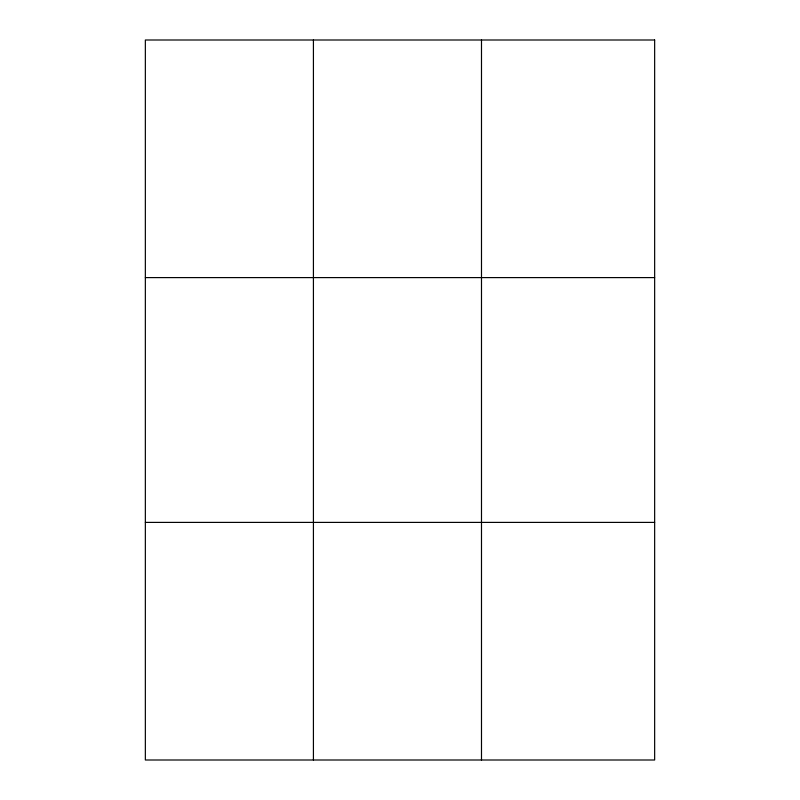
<?xml version="1.0" encoding="UTF-8"?>
<svg xmlns="http://www.w3.org/2000/svg" width="800" height="800" viewBox="0 0 800 800"><rect width="100%" height="100%" fill="white"/><g stroke="black" fill="none" stroke-linecap="round" stroke-linejoin="round"><path stroke-width="1.2" d="M313.42 40L313.42 760M481.49 40L481.49 760M145.35 277.6L654.65 277.6M145.35 522.4L654.65 522.4M654.65 40L654.65 760L145.35 760L145.35 40L654.65 40"/></g></svg>
